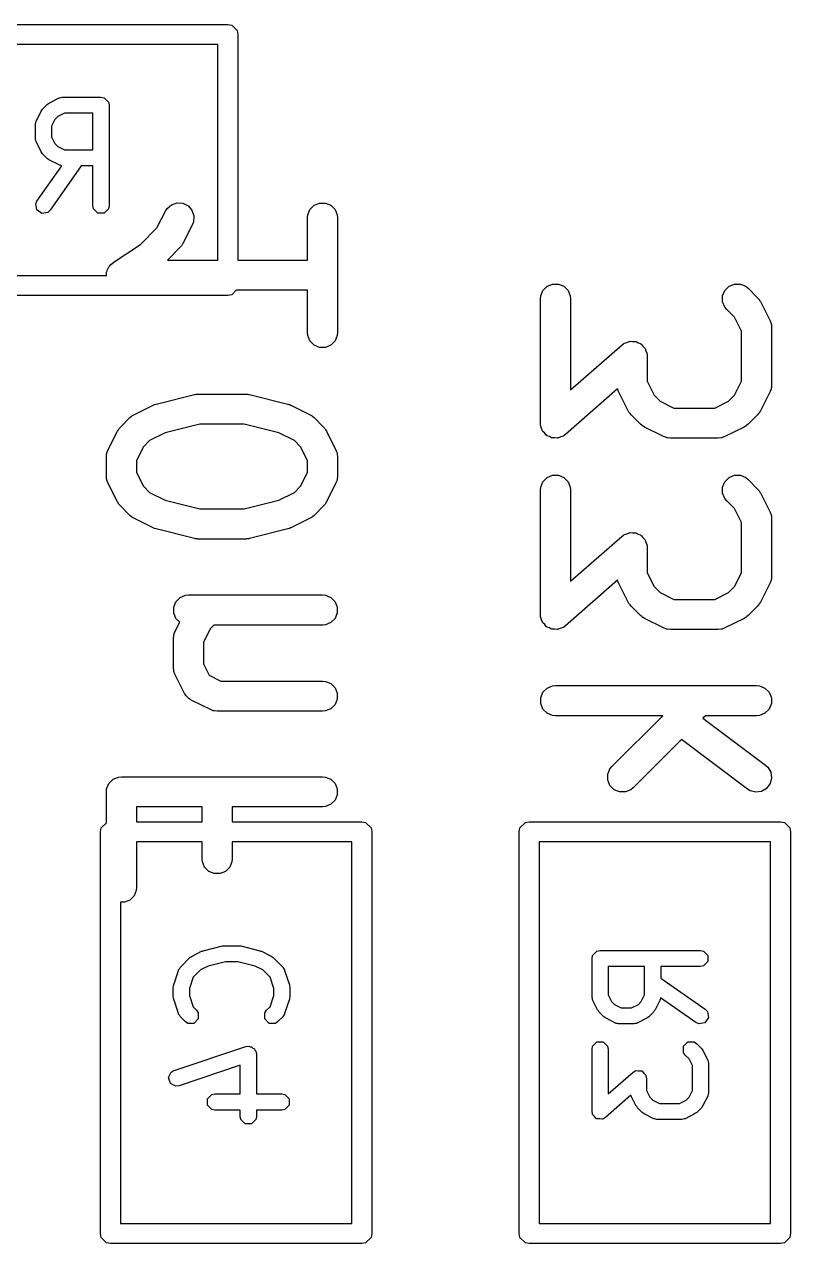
# Model space of a CAD drawing. Header units: inches. Extents: x -1.72 to 1.71, y -2.13 to 2.13.
# Drawn here: x -1.0201 to -0.8701, y 1.5634 to 1.8023 of the extents above; entities that cross this region are included whole.
import ezdxf

# ---------------------------------------------------------------- set-up
doc = ezdxf.new("R2010")
doc.units = ezdxf.units.IN
doc.header["$MEASUREMENT"] = 0
doc.layers.add('BLACK', color=250, linetype='CONTINUOUS')

msp = doc.modelspace()

# ---------------------------------------------------------------- linework, layer by layer
at = {"layer": 'BLACK', "linetype": 'CONTINUOUS'}
for p, q in [((-1.05902, 1.80228), (-0.98028, 1.80228)), ((-0.98028, 1.80228), (-0.97952, 1.80213)), ((-0.97952, 1.80213), (-0.97846, 1.80107)), ((-0.97846, 1.80107), (-0.97831, 1.80031)), ((-0.97831, 1.80031), (-0.97831, 1.75609)), ((-0.98224, 1.79835), (-1.05705, 1.79835)), ((-0.98224, 1.75609), (-0.98224, 1.79835)), ((-1.01519, 1.78692), (-1.01332, 1.78786)), ((-1.01332, 1.78786), (-1.01324, 1.78788)), ((-1.01324, 1.78788), (-1.01322, 1.78791)), ((-1.01322, 1.78791), (-1.01297, 1.78795)), ((-1.01297, 1.78795), (-1.01273, 1.78802)), ((-1.01273, 1.78802), (-1.01269, 1.78801)), ((-1.01269, 1.78801), (-1.01262, 1.78803)), ((-1.01262, 1.78803), (-1.00512, 1.78803)), ((-1.00512, 1.78803), (-1.00451, 1.78791)), ((-1.00451, 1.78791), (-1.00366, 1.78705)), ((-1.01777, 1.78341), (-1.01684, 1.78528)), ((-1.01684, 1.78528), (-1.01668, 1.78548)), ((-1.01668, 1.78548), (-1.01654, 1.78569)), ((-1.01654, 1.78569), (-1.0156, 1.78663)), ((-1.0156, 1.78663), (-1.01539, 1.78677)), ((-1.01539, 1.78677), (-1.01519, 1.78692)), ((-1.01224, 1.78488), (-1.01356, 1.78422)), ((-1.00669, 1.78488), (-1.01224, 1.78488)), ((-1.00669, 1.77771), (-1.00669, 1.78488)), ((-1.00366, 1.78705), (-1.00354, 1.78645)), ((-1.00354, 1.78645), (-1.00354, 1.76677)), ((-1.01794, 1.78281), (-1.01787, 1.78306)), ((-1.01792, 1.78278), (-1.01794, 1.78281)), ((-1.01794, 1.7827), (-1.01792, 1.78278)), ((-1.01794, 1.77989), (-1.01794, 1.7827)), ((-1.01787, 1.78306), (-1.01782, 1.7833)), ((-1.01782, 1.7833), (-1.01779, 1.78333)), ((-1.01779, 1.78333), (-1.01777, 1.78341)), ((-1.01413, 1.78364), (-1.01479, 1.78233)), ((-1.01479, 1.78233), (-1.01479, 1.78026)), ((-1.01356, 1.78422), (-1.01413, 1.78364)), ((-1.01479, 1.78026), (-1.01413, 1.77895)), ((-1.01792, 1.77981), (-1.01794, 1.77989)), ((-1.01794, 1.77978), (-1.01792, 1.77981)), ((-1.01787, 1.77953), (-1.01794, 1.77978)), ((-1.01782, 1.77929), (-1.01787, 1.77953)), ((-1.01779, 1.77926), (-1.01782, 1.77929)), ((-1.01777, 1.77918), (-1.01779, 1.77926)), ((-1.01684, 1.77731), (-1.01777, 1.77918)), ((-1.01413, 1.77895), (-1.01356, 1.77837)), ((-1.01356, 1.77837), (-1.01224, 1.77771)), ((-1.01224, 1.77771), (-1.00669, 1.77771)), ((-1.01668, 1.77711), (-1.01684, 1.77731)), ((-1.01654, 1.7769), (-1.01668, 1.77711)), ((-1.0156, 1.77596), (-1.01654, 1.7769)), ((-1.01539, 1.77582), (-1.0156, 1.77596)), ((-1.01519, 1.77567), (-1.01539, 1.77582)), ((-1.01332, 1.77473), (-1.01519, 1.77567)), ((-1.01765, 1.76767), (-1.01281, 1.77459)), ((-1.00898, 1.77456), (-1.01507, 1.76586)), ((-1.01324, 1.77471), (-1.01332, 1.77473)), ((-1.01322, 1.77468), (-1.01324, 1.77471)), ((-1.01297, 1.77464), (-1.01322, 1.77468)), ((-1.01281, 1.77459), (-1.01297, 1.77464)), ((-1.00669, 1.77456), (-1.00898, 1.77456)), ((-1.00669, 1.76677), (-1.00669, 1.77456)), ((-1.0179, 1.76711), (-1.01765, 1.76767)), ((-1.01769, 1.76592), (-1.0179, 1.76711)), ((-1.01671, 1.76523), (-1.01769, 1.76592)), ((-1.01507, 1.76586), (-1.01552, 1.76544)), ((-1.00657, 1.76616), (-1.00669, 1.76677)), ((-1.00572, 1.76531), (-1.00657, 1.76616)), ((-1.00366, 1.76616), (-1.00451, 1.76531)), ((-1.00354, 1.76677), (-1.00366, 1.76616)), ((-0.99416, 1.76239), (-0.9925, 1.76571)), ((-0.9925, 1.76571), (-0.99219, 1.7662)), ((-0.99219, 1.7662), (-0.99132, 1.76695)), ((-0.99132, 1.76695), (-0.99023, 1.76732)), ((-0.99023, 1.76732), (-0.98908, 1.76724)), ((-0.98908, 1.76724), (-0.98805, 1.76672)), ((-0.98805, 1.76672), (-0.9873, 1.76585)), ((-0.9873, 1.76585), (-0.98693, 1.76476)), ((-0.96464, 1.76496), (-0.96419, 1.76603)), ((-0.96419, 1.76603), (-0.96338, 1.76684)), ((-0.96338, 1.76684), (-0.96232, 1.76728)), ((-0.96232, 1.76728), (-0.96116, 1.76728)), ((-0.96116, 1.76728), (-0.9601, 1.76684)), ((-0.9601, 1.76684), (-0.95928, 1.76603)), ((-0.95928, 1.76603), (-0.95884, 1.76496)), ((-1.01552, 1.76544), (-1.01671, 1.76523)), ((-1.00451, 1.76531), (-1.00572, 1.76531)), ((-0.98701, 1.76361), (-0.98722, 1.76307)), ((-0.98693, 1.76476), (-0.98701, 1.76361)), ((-0.96469, 1.76439), (-0.96464, 1.76496)), ((-0.96469, 1.75609), (-0.96469, 1.76439)), ((-0.95884, 1.76496), (-0.95879, 1.76439)), ((-0.95879, 1.76439), (-0.95879, 1.74189)), ((-0.99737, 1.75918), (-0.99416, 1.76239)), ((-0.98722, 1.76307), (-0.98909, 1.75932)), ((-1.00275, 1.7556), (-0.99737, 1.75918)), ((-0.98965, 1.75855), (-0.99211, 1.75609)), ((-0.98946, 1.75878), (-0.98965, 1.75855)), ((-0.9894, 1.75883), (-0.98946, 1.75878)), ((-0.98935, 1.75892), (-0.9894, 1.75883)), ((-0.98928, 1.759), (-0.98935, 1.75892)), ((-0.98925, 1.75907), (-0.98928, 1.759)), ((-0.98909, 1.75932), (-0.98925, 1.75907)), ((-0.99211, 1.75609), (-0.98224, 1.75609)), ((-0.97831, 1.75609), (-0.96469, 1.75609)), ((-1.00401, 1.75372), (-1.00389, 1.75399)), ((-1.00401, 1.75343), (-1.00401, 1.75372)), ((-1.00389, 1.75399), (-1.00384, 1.75427)), ((-1.00384, 1.75427), (-1.00368, 1.75451)), ((-1.00368, 1.75451), (-1.00356, 1.75478)), ((-1.00356, 1.75478), (-1.00336, 1.75499)), ((-1.00336, 1.75499), (-1.0032, 1.75523)), ((-1.0032, 1.75523), (-1.00275, 1.75559)), ((-1.00275, 1.75559), (-1.00275, 1.7556)), ((-1.00275, 1.75559), (-1.00275, 1.75559)), ((-1.00275, 1.75559), (-1.00275, 1.75559)), ((-1.05705, 1.75307), (-1.00405, 1.75307)), ((-1.00406, 1.75314), (-1.00401, 1.75343)), ((-1.00405, 1.75307), (-1.00406, 1.75314)), ((-0.91775, 1.75097), (-0.91669, 1.75141)), ((-0.91669, 1.75141), (-0.91553, 1.75141)), ((-0.91553, 1.75141), (-0.91447, 1.75097)), ((-0.88213, 1.75097), (-0.88107, 1.75141)), ((-0.88107, 1.75141), (-0.87991, 1.75141)), ((-0.87991, 1.75141), (-0.87885, 1.75097)), ((-0.98028, 1.74913), (-1.05902, 1.74913)), ((-0.97952, 1.74928), (-0.98028, 1.74913)), ((-0.97862, 1.75019), (-0.97952, 1.74928)), ((-0.96469, 1.75019), (-0.97862, 1.75019)), ((-0.96469, 1.74189), (-0.96469, 1.75019)), ((-0.91906, 1.74852), (-0.91901, 1.74909)), ((-0.91901, 1.74909), (-0.91856, 1.75016)), ((-0.91856, 1.75016), (-0.91775, 1.75097)), ((-0.91447, 1.75097), (-0.91365, 1.75016)), ((-0.91365, 1.75016), (-0.91321, 1.74909)), ((-0.91321, 1.74909), (-0.91316, 1.74852)), ((-0.88338, 1.74909), (-0.88294, 1.75016)), ((-0.88338, 1.74794), (-0.88338, 1.74909)), ((-0.88294, 1.75016), (-0.88213, 1.75097)), ((-0.87885, 1.75097), (-0.8784, 1.7506)), ((-0.8784, 1.7506), (-0.87653, 1.74873)), ((-0.91906, 1.72414), (-0.91906, 1.74852)), ((-0.91316, 1.74852), (-0.91316, 1.73065)), ((-0.88294, 1.74687), (-0.88338, 1.74794)), ((-0.88258, 1.74643), (-0.88294, 1.74687)), ((-0.87653, 1.74873), (-0.87634, 1.7485)), ((-0.87634, 1.7485), (-0.87628, 1.74845)), ((-0.87628, 1.74845), (-0.87623, 1.74836)), ((-0.87623, 1.74836), (-0.87616, 1.74828)), ((-0.87616, 1.74828), (-0.87613, 1.74821)), ((-0.87613, 1.74821), (-0.87597, 1.74796)), ((-0.87597, 1.74796), (-0.8741, 1.74421)), ((-0.88104, 1.74489), (-0.88258, 1.74643)), ((-0.87969, 1.74219), (-0.88104, 1.74489)), ((-0.8741, 1.74421), (-0.87389, 1.74367)), ((-0.96464, 1.74131), (-0.96469, 1.74189)), ((-0.95879, 1.74189), (-0.95884, 1.74131)), ((-0.87969, 1.73234), (-0.87969, 1.74219)), ((-0.87389, 1.74367), (-0.87388, 1.74356)), ((-0.87388, 1.74356), (-0.87384, 1.74347)), ((-0.87384, 1.74347), (-0.87379, 1.74289)), ((-0.87379, 1.74289), (-0.87379, 1.73164)), ((-0.96419, 1.74025), (-0.96464, 1.74131)), ((-0.96338, 1.73944), (-0.96419, 1.74025)), ((-0.96232, 1.73899), (-0.96338, 1.73944)), ((-0.9601, 1.73944), (-0.96116, 1.73899)), ((-0.95928, 1.74025), (-0.9601, 1.73944)), ((-0.95884, 1.74131), (-0.95928, 1.74025)), ((-0.91316, 1.73065), (-0.90306, 1.73949)), ((-0.90306, 1.73949), (-0.90281, 1.73967)), ((-0.90281, 1.73967), (-0.90275, 1.73972)), ((-0.90275, 1.73972), (-0.9027, 1.73974)), ((-0.9027, 1.73974), (-0.90258, 1.73983)), ((-0.90258, 1.73983), (-0.90213, 1.73998)), ((-0.90213, 1.73998), (-0.90169, 1.74016)), ((-0.90169, 1.74016), (-0.90159, 1.74016)), ((-0.90159, 1.74016), (-0.90149, 1.74019)), ((-0.90149, 1.74019), (-0.90102, 1.74016)), ((-0.90102, 1.74016), (-0.90054, 1.74016)), ((-0.90054, 1.74016), (-0.90044, 1.74012)), ((-0.90044, 1.74012), (-0.90034, 1.74012)), ((-0.90034, 1.74012), (-0.89991, 1.73991)), ((-0.89991, 1.73991), (-0.89947, 1.73972)), ((-0.89947, 1.73972), (-0.8994, 1.73965)), ((-0.8994, 1.73965), (-0.89931, 1.73961)), ((-0.89931, 1.73961), (-0.899, 1.73925)), ((-0.96116, 1.73899), (-0.96232, 1.73899)), ((-0.899, 1.73925), (-0.89866, 1.73891)), ((-0.89866, 1.73891), (-0.89862, 1.73882)), ((-0.89862, 1.73882), (-0.89855, 1.73874)), ((-0.89855, 1.73874), (-0.8984, 1.73829)), ((-0.8984, 1.73829), (-0.89822, 1.73784)), ((-0.89822, 1.73784), (-0.8982, 1.7377)), ((-0.8982, 1.7377), (-0.89818, 1.73765)), ((-0.89818, 1.73765), (-0.89819, 1.73757)), ((-0.89819, 1.73757), (-0.89816, 1.73727)), ((-0.89816, 1.73727), (-0.89816, 1.73234)), ((-0.89816, 1.73234), (-0.89681, 1.72964)), ((-0.88104, 1.72964), (-0.87969, 1.73234)), ((-0.99433, 1.72788), (-0.98683, 1.72976)), ((-0.98683, 1.72976), (-0.98673, 1.72977)), ((-0.98673, 1.72977), (-0.98669, 1.72979)), ((-0.98669, 1.72979), (-0.98647, 1.72981)), ((-0.98647, 1.72981), (-0.98625, 1.72984)), ((-0.98625, 1.72984), (-0.98621, 1.72984)), ((-0.98621, 1.72984), (-0.98611, 1.72985)), ((-0.98611, 1.72985), (-0.97674, 1.72985)), ((-0.97674, 1.72985), (-0.97664, 1.72984)), ((-0.97664, 1.72984), (-0.97659, 1.72984)), ((-0.97659, 1.72984), (-0.97638, 1.72981)), ((-0.97638, 1.72981), (-0.97616, 1.72979)), ((-0.97616, 1.72979), (-0.97612, 1.72977)), ((-0.97612, 1.72977), (-0.97602, 1.72976)), ((-0.97602, 1.72976), (-0.96852, 1.72788)), ((-0.90396, 1.73085), (-0.91417, 1.72192)), ((-0.90375, 1.73032), (-0.90396, 1.73085)), ((-0.90188, 1.72657), (-0.90375, 1.73032)), ((-0.8741, 1.73032), (-0.87597, 1.72657)), ((-0.87389, 1.73086), (-0.8741, 1.73032)), ((-0.87388, 1.73097), (-0.87389, 1.73086)), ((-0.87384, 1.73107), (-0.87388, 1.73097)), ((-0.87379, 1.73164), (-0.87384, 1.73107)), ((-0.99868, 1.72578), (-0.99493, 1.72766)), ((-0.99493, 1.72766), (-0.99489, 1.72768)), ((-0.99489, 1.72768), (-0.99487, 1.72769)), ((-0.99487, 1.72769), (-0.99463, 1.72777)), ((-0.99463, 1.72777), (-0.99439, 1.72787)), ((-0.99439, 1.72787), (-0.99437, 1.72787)), ((-0.99437, 1.72787), (-0.99433, 1.72788)), ((-0.96852, 1.72788), (-0.96848, 1.72787)), ((-0.96848, 1.72787), (-0.96846, 1.72787)), ((-0.96846, 1.72787), (-0.96822, 1.72777)), ((-0.96822, 1.72777), (-0.96798, 1.72769)), ((-0.96798, 1.72769), (-0.96796, 1.72768)), ((-0.96796, 1.72768), (-0.96792, 1.72766)), ((-0.96792, 1.72766), (-0.96417, 1.72578)), ((-0.89681, 1.72964), (-0.89561, 1.72844)), ((-0.89561, 1.72844), (-0.89292, 1.7271)), ((-0.88494, 1.7271), (-0.88224, 1.72844)), ((-0.88224, 1.72844), (-0.88104, 1.72964)), ((-1.00132, 1.72336), (-0.99945, 1.72523)), ((-0.99945, 1.72523), (-0.99922, 1.72542)), ((-0.99922, 1.72542), (-0.99917, 1.72548)), ((-0.99917, 1.72548), (-0.99908, 1.72553)), ((-0.99908, 1.72553), (-0.999, 1.7256)), ((-0.999, 1.7256), (-0.99893, 1.72563)), ((-0.99893, 1.72563), (-0.99868, 1.72578)), ((-0.96417, 1.72578), (-0.96392, 1.72563)), ((-0.96392, 1.72563), (-0.96385, 1.7256)), ((-0.96385, 1.7256), (-0.96377, 1.72553)), ((-0.96377, 1.72553), (-0.96368, 1.72548)), ((-0.96368, 1.72548), (-0.96363, 1.72542)), ((-0.96363, 1.72542), (-0.9634, 1.72523)), ((-0.9634, 1.72523), (-0.96153, 1.72336)), ((-0.90172, 1.72632), (-0.90188, 1.72657)), ((-0.90169, 1.72625), (-0.90172, 1.72632)), ((-0.90163, 1.72617), (-0.90169, 1.72625)), ((-0.90157, 1.72608), (-0.90163, 1.72617)), ((-0.90151, 1.72603), (-0.90157, 1.72608)), ((-0.90132, 1.7258), (-0.90151, 1.72603)), ((-0.89945, 1.72393), (-0.90132, 1.7258)), ((-0.89292, 1.7271), (-0.88494, 1.7271)), ((-0.87653, 1.7258), (-0.8784, 1.72393)), ((-0.87634, 1.72603), (-0.87653, 1.7258)), ((-0.87628, 1.72608), (-0.87634, 1.72603)), ((-0.87623, 1.72617), (-0.87628, 1.72608)), ((-0.87616, 1.72625), (-0.87623, 1.72617)), ((-0.87613, 1.72632), (-0.87616, 1.72625)), ((-0.87597, 1.72657), (-0.87613, 1.72632)), ((-1.00375, 1.71884), (-1.00188, 1.72259)), ((-1.00188, 1.72259), (-1.00172, 1.72284)), ((-1.00172, 1.72284), (-1.00169, 1.72291)), ((-1.00169, 1.72291), (-1.00162, 1.72299)), ((-1.00162, 1.72299), (-1.00157, 1.72308)), ((-1.00157, 1.72308), (-1.00151, 1.72313)), ((-1.00151, 1.72313), (-1.00132, 1.72336)), ((-0.98575, 1.72394), (-0.99258, 1.72223)), ((-0.9771, 1.72394), (-0.98575, 1.72394)), ((-0.97027, 1.72223), (-0.9771, 1.72394)), ((-0.96153, 1.72336), (-0.96134, 1.72313)), ((-0.96134, 1.72313), (-0.96128, 1.72308)), ((-0.96128, 1.72308), (-0.96123, 1.72299)), ((-0.96123, 1.72299), (-0.96116, 1.72291)), ((-0.96116, 1.72291), (-0.96113, 1.72284)), ((-0.96113, 1.72284), (-0.96097, 1.72259)), ((-0.96097, 1.72259), (-0.9591, 1.71884)), ((-0.91903, 1.72384), (-0.91906, 1.72414)), ((-0.91904, 1.72376), (-0.91903, 1.72384)), ((-0.91902, 1.72371), (-0.91904, 1.72376)), ((-0.91901, 1.72357), (-0.91902, 1.72371)), ((-0.91882, 1.72312), (-0.91901, 1.72357)), ((-0.91867, 1.72267), (-0.91882, 1.72312)), ((-0.9186, 1.72259), (-0.91867, 1.72267)), ((-0.91856, 1.7225), (-0.9186, 1.72259)), ((-0.89922, 1.72374), (-0.89945, 1.72393)), ((-0.89917, 1.72369), (-0.89922, 1.72374)), ((-0.89908, 1.72363), (-0.89917, 1.72369)), ((-0.899, 1.72356), (-0.89908, 1.72363)), ((-0.89893, 1.72353), (-0.899, 1.72356)), ((-0.89868, 1.72338), (-0.89893, 1.72353)), ((-0.89493, 1.7215), (-0.89868, 1.72338)), ((-0.87917, 1.72338), (-0.88292, 1.7215)), ((-0.87892, 1.72353), (-0.87917, 1.72338)), ((-0.87885, 1.72356), (-0.87892, 1.72353)), ((-0.87877, 1.72363), (-0.87885, 1.72356)), ((-0.87868, 1.72369), (-0.87877, 1.72363)), ((-0.87863, 1.72374), (-0.87868, 1.72369)), ((-0.8784, 1.72393), (-0.87863, 1.72374)), ((-0.99561, 1.72072), (-0.99681, 1.71952)), ((-0.99258, 1.72223), (-0.99561, 1.72072)), ((-0.96724, 1.72072), (-0.97027, 1.72223)), ((-0.96604, 1.71952), (-0.96724, 1.72072)), ((-0.91823, 1.72216), (-0.91856, 1.7225)), ((-0.91791, 1.7218), (-0.91823, 1.72216)), ((-0.91782, 1.72176), (-0.91791, 1.7218)), ((-0.91775, 1.72169), (-0.91782, 1.72176)), ((-0.91731, 1.7215), (-0.91775, 1.72169)), ((-0.91688, 1.72129), (-0.91731, 1.7215)), ((-0.91678, 1.72129), (-0.91688, 1.72129)), ((-0.91669, 1.72125), (-0.91678, 1.72129)), ((-0.91621, 1.72125), (-0.91669, 1.72125)), ((-0.91573, 1.72122), (-0.91621, 1.72125)), ((-0.91563, 1.72125), (-0.91573, 1.72122)), ((-0.91553, 1.72125), (-0.91563, 1.72125)), ((-0.91509, 1.72143), (-0.91553, 1.72125)), ((-0.91464, 1.72158), (-0.91509, 1.72143)), ((-0.91452, 1.72167), (-0.91464, 1.72158)), ((-0.91447, 1.72169), (-0.91452, 1.72167)), ((-0.91441, 1.72174), (-0.91447, 1.72169)), ((-0.91417, 1.72192), (-0.91441, 1.72174)), ((-0.89439, 1.7213), (-0.89493, 1.7215)), ((-0.89429, 1.72129), (-0.89439, 1.7213)), ((-0.89419, 1.72125), (-0.89429, 1.72129)), ((-0.89361, 1.72119), (-0.89419, 1.72125)), ((-0.88424, 1.72119), (-0.89361, 1.72119)), ((-0.88366, 1.72125), (-0.88424, 1.72119)), ((-0.88356, 1.72129), (-0.88366, 1.72125)), ((-0.88346, 1.7213), (-0.88356, 1.72129)), ((-0.88292, 1.7215), (-0.88346, 1.7213)), ((-1.00406, 1.71752), (-1.00401, 1.71809)), ((-1.00401, 1.71809), (-1.00396, 1.71819)), ((-1.00396, 1.7183), (-1.00375, 1.71884)), ((-1.00396, 1.71819), (-1.00396, 1.7183)), ((-0.99681, 1.71952), (-0.99816, 1.71682)), ((-0.96469, 1.71682), (-0.96604, 1.71952)), ((-0.9591, 1.71884), (-0.95889, 1.7183)), ((-0.95889, 1.7183), (-0.95888, 1.71819)), ((-0.95888, 1.71819), (-0.95884, 1.71809)), ((-0.95884, 1.71809), (-0.95879, 1.71752)), ((-1.00406, 1.71377), (-1.00406, 1.71752)), ((-0.99816, 1.71682), (-0.99816, 1.71447)), ((-0.96469, 1.71447), (-0.96469, 1.71682)), ((-0.95879, 1.71752), (-0.95879, 1.71377)), ((-1.00401, 1.71319), (-1.00406, 1.71377)), ((-1.00396, 1.7131), (-1.00401, 1.71319)), ((-1.00396, 1.71299), (-1.00396, 1.7131)), ((-0.99816, 1.71447), (-0.99681, 1.71177)), ((-0.96604, 1.71177), (-0.96469, 1.71447)), ((-0.95888, 1.7131), (-0.95889, 1.71299)), ((-0.95884, 1.71319), (-0.95888, 1.7131)), ((-0.95879, 1.71377), (-0.95884, 1.71319)), ((-0.91856, 1.71266), (-0.91775, 1.71347)), ((-0.91775, 1.71347), (-0.91669, 1.71392)), ((-0.91669, 1.71392), (-0.91553, 1.71392)), ((-0.91553, 1.71392), (-0.91447, 1.71347)), ((-0.91447, 1.71347), (-0.91365, 1.71266)), ((-0.88294, 1.71266), (-0.88213, 1.71347)), ((-0.88213, 1.71347), (-0.88107, 1.71392)), ((-0.88107, 1.71392), (-0.87991, 1.71392)), ((-0.87991, 1.71392), (-0.87885, 1.71347)), ((-0.87885, 1.71347), (-0.8784, 1.71311)), ((-0.8784, 1.71311), (-0.87653, 1.71123)), ((-1.00375, 1.71245), (-1.00396, 1.71299)), ((-1.00188, 1.7087), (-1.00375, 1.71245)), ((-0.99681, 1.71177), (-0.99561, 1.71057)), ((-0.96724, 1.71057), (-0.96604, 1.71177)), ((-0.9591, 1.71245), (-0.96097, 1.7087)), ((-0.95889, 1.71299), (-0.9591, 1.71245)), ((-0.91906, 1.71102), (-0.91901, 1.7116)), ((-0.91906, 1.68665), (-0.91906, 1.71102)), ((-0.91901, 1.7116), (-0.91856, 1.71266)), ((-0.91365, 1.71266), (-0.91321, 1.7116)), ((-0.91321, 1.7116), (-0.91316, 1.71102)), ((-0.91316, 1.71102), (-0.91316, 1.69316)), ((-0.88338, 1.7116), (-0.88294, 1.71266)), ((-0.88338, 1.71044), (-0.88338, 1.7116)), ((-0.87653, 1.71123), (-0.87634, 1.71101)), ((-0.87634, 1.71101), (-0.87628, 1.71096)), ((-0.87628, 1.71096), (-0.87623, 1.71087)), ((-0.87623, 1.71087), (-0.87616, 1.71079)), ((-0.87616, 1.71079), (-0.87613, 1.71071)), ((-0.87613, 1.71071), (-0.87597, 1.71047)), ((-1.00172, 1.70845), (-1.00188, 1.7087)), ((-1.00169, 1.70838), (-1.00172, 1.70845)), ((-1.00162, 1.7083), (-1.00169, 1.70838)), ((-1.00157, 1.70821), (-1.00162, 1.7083)), ((-0.99561, 1.71057), (-0.99258, 1.70906)), ((-0.99258, 1.70906), (-0.98575, 1.70735)), ((-0.9771, 1.70735), (-0.97027, 1.70906)), ((-0.97027, 1.70906), (-0.96724, 1.71057)), ((-0.96123, 1.7083), (-0.96128, 1.70821)), ((-0.96116, 1.70838), (-0.96123, 1.7083)), ((-0.96113, 1.70845), (-0.96116, 1.70838)), ((-0.96097, 1.7087), (-0.96113, 1.70845)), ((-0.88294, 1.70938), (-0.88338, 1.71044)), ((-0.88258, 1.70893), (-0.88294, 1.70938)), ((-0.88104, 1.7074), (-0.88258, 1.70893)), ((-0.87597, 1.71047), (-0.8741, 1.70672)), ((-1.00151, 1.70816), (-1.00157, 1.70821)), ((-1.00132, 1.70793), (-1.00151, 1.70816)), ((-0.99945, 1.70606), (-1.00132, 1.70793)), ((-0.99922, 1.70587), (-0.99945, 1.70606)), ((-0.99917, 1.70581), (-0.99922, 1.70587)), ((-0.98575, 1.70735), (-0.9771, 1.70735)), ((-0.96363, 1.70587), (-0.96368, 1.70581)), ((-0.9634, 1.70606), (-0.96363, 1.70587)), ((-0.96153, 1.70793), (-0.9634, 1.70606)), ((-0.96134, 1.70816), (-0.96153, 1.70793)), ((-0.96128, 1.70821), (-0.96134, 1.70816)), ((-0.87969, 1.7047), (-0.88104, 1.7074)), ((-0.8741, 1.70672), (-0.87389, 1.70618)), ((-0.87389, 1.70618), (-0.87388, 1.70607)), ((-0.87388, 1.70607), (-0.87384, 1.70597)), ((-0.87384, 1.70597), (-0.87379, 1.7054)), ((-0.99908, 1.70576), (-0.99917, 1.70581)), ((-0.999, 1.70569), (-0.99908, 1.70576)), ((-0.99893, 1.70566), (-0.999, 1.70569)), ((-0.99868, 1.7055), (-0.99893, 1.70566)), ((-0.99493, 1.70363), (-0.99868, 1.7055)), ((-0.99489, 1.70361), (-0.99493, 1.70363)), ((-0.99487, 1.7036), (-0.99489, 1.70361)), ((-0.99463, 1.70351), (-0.99487, 1.7036)), ((-0.99439, 1.70342), (-0.99463, 1.70351)), ((-0.96822, 1.70351), (-0.96846, 1.70342)), ((-0.96798, 1.7036), (-0.96822, 1.70351)), ((-0.96796, 1.70361), (-0.96798, 1.7036)), ((-0.96792, 1.70363), (-0.96796, 1.70361)), ((-0.96417, 1.7055), (-0.96792, 1.70363)), ((-0.96392, 1.70566), (-0.96417, 1.7055)), ((-0.96385, 1.70569), (-0.96392, 1.70566)), ((-0.96377, 1.70576), (-0.96385, 1.70569)), ((-0.96368, 1.70581), (-0.96377, 1.70576)), ((-0.87969, 1.69484), (-0.87969, 1.7047)), ((-0.87379, 1.7054), (-0.87379, 1.69415)), ((-0.99437, 1.70342), (-0.99439, 1.70342)), ((-0.99433, 1.70341), (-0.99437, 1.70342)), ((-0.98683, 1.70153), (-0.99433, 1.70341)), ((-0.98673, 1.70152), (-0.98683, 1.70153)), ((-0.98669, 1.7015), (-0.98673, 1.70152)), ((-0.98647, 1.70148), (-0.98669, 1.7015)), ((-0.98625, 1.70145), (-0.98647, 1.70148)), ((-0.98621, 1.70145), (-0.98625, 1.70145)), ((-0.98611, 1.70144), (-0.98621, 1.70145)), ((-0.97674, 1.70144), (-0.98611, 1.70144)), ((-0.97664, 1.70145), (-0.97674, 1.70144)), ((-0.97659, 1.70145), (-0.97664, 1.70145)), ((-0.97638, 1.70148), (-0.97659, 1.70145)), ((-0.97616, 1.7015), (-0.97638, 1.70148)), ((-0.97612, 1.70152), (-0.97616, 1.7015)), ((-0.97602, 1.70153), (-0.97612, 1.70152)), ((-0.96852, 1.70341), (-0.97602, 1.70153)), ((-0.96848, 1.70342), (-0.96852, 1.70341)), ((-0.96846, 1.70342), (-0.96848, 1.70342)), ((-0.91316, 1.69316), (-0.90306, 1.70199)), ((-0.90306, 1.70199), (-0.90281, 1.70217)), ((-0.90281, 1.70217), (-0.90275, 1.70223)), ((-0.90275, 1.70223), (-0.9027, 1.70225)), ((-0.9027, 1.70225), (-0.90258, 1.70233)), ((-0.90258, 1.70233), (-0.90213, 1.70248)), ((-0.90213, 1.70248), (-0.90169, 1.70267)), ((-0.90169, 1.70267), (-0.90159, 1.70267)), ((-0.90159, 1.70267), (-0.90149, 1.7027)), ((-0.90149, 1.7027), (-0.90102, 1.70267)), ((-0.90102, 1.70267), (-0.90054, 1.70267)), ((-0.90054, 1.70267), (-0.90044, 1.70263)), ((-0.90044, 1.70263), (-0.90034, 1.70262)), ((-0.90034, 1.70262), (-0.89991, 1.70241)), ((-0.89991, 1.70241), (-0.89947, 1.70223)), ((-0.89947, 1.70223), (-0.8994, 1.70216)), ((-0.8994, 1.70216), (-0.89931, 1.70211)), ((-0.89931, 1.70211), (-0.899, 1.70175)), ((-0.899, 1.70175), (-0.89866, 1.70141)), ((-0.89866, 1.70141), (-0.89862, 1.70132)), ((-0.89862, 1.70132), (-0.89855, 1.70124)), ((-0.89855, 1.70124), (-0.8984, 1.70079)), ((-0.8984, 1.70079), (-0.89822, 1.70035)), ((-0.89822, 1.70035), (-0.8982, 1.70021)), ((-0.8982, 1.70021), (-0.89818, 1.70015)), ((-0.89818, 1.70015), (-0.89819, 1.70008)), ((-0.89819, 1.70008), (-0.89816, 1.69977)), ((-0.89816, 1.69977), (-0.89816, 1.69484)), ((-0.89816, 1.69484), (-0.89681, 1.69215)), ((-0.88104, 1.69215), (-0.87969, 1.69484)), ((-0.87379, 1.69415), (-0.87384, 1.69357)), ((-0.90396, 1.69336), (-0.91417, 1.68443)), ((-0.90375, 1.69283), (-0.90396, 1.69336)), ((-0.90188, 1.68908), (-0.90375, 1.69283)), ((-0.89681, 1.69215), (-0.89561, 1.69095)), ((-0.88224, 1.69095), (-0.88104, 1.69215)), ((-0.8741, 1.69283), (-0.87597, 1.68908)), ((-0.87389, 1.69337), (-0.8741, 1.69283)), ((-0.87388, 1.69347), (-0.87389, 1.69337)), ((-0.87384, 1.69357), (-0.87388, 1.69347)), ((-0.99088, 1.6881), (-0.99044, 1.68916)), ((-0.99044, 1.68916), (-0.98963, 1.68998)), ((-0.98963, 1.68998), (-0.98856, 1.69042)), ((-0.98856, 1.69042), (-0.98799, 1.69048)), ((-0.98799, 1.69048), (-0.96174, 1.69048)), ((-0.96174, 1.69048), (-0.96116, 1.69042)), ((-0.96116, 1.69042), (-0.9601, 1.68998)), ((-0.9601, 1.68998), (-0.95928, 1.68916)), ((-0.95928, 1.68916), (-0.95884, 1.6881)), ((-0.89561, 1.69095), (-0.89292, 1.6896)), ((-0.89292, 1.6896), (-0.88494, 1.6896)), ((-0.88494, 1.6896), (-0.88224, 1.69095)), ((-0.99088, 1.68695), (-0.99088, 1.6881)), ((-0.99044, 1.68588), (-0.99088, 1.68695)), ((-0.95884, 1.68695), (-0.95928, 1.68588)), ((-0.95884, 1.6881), (-0.95884, 1.68695)), ((-0.90172, 1.68883), (-0.90188, 1.68908)), ((-0.90169, 1.68876), (-0.90172, 1.68883)), ((-0.90163, 1.68868), (-0.90169, 1.68876)), ((-0.90157, 1.68859), (-0.90163, 1.68868)), ((-0.90151, 1.68854), (-0.90157, 1.68859)), ((-0.90132, 1.68831), (-0.90151, 1.68854)), ((-0.89945, 1.68643), (-0.90132, 1.68831)), ((-0.87653, 1.68831), (-0.8784, 1.68643)), ((-0.87634, 1.68854), (-0.87653, 1.68831)), ((-0.87628, 1.68859), (-0.87634, 1.68854)), ((-0.87623, 1.68868), (-0.87628, 1.68859)), ((-0.87616, 1.68876), (-0.87623, 1.68868)), ((-0.87613, 1.68883), (-0.87616, 1.68876)), ((-0.87597, 1.68908), (-0.87613, 1.68883)), ((-0.99063, 1.68322), (-0.98968, 1.68512)), ((-0.98968, 1.68512), (-0.99044, 1.68588)), ((-0.98301, 1.68457), (-0.98368, 1.6839)), ((-0.96174, 1.68457), (-0.98301, 1.68457)), ((-0.96116, 1.68463), (-0.96174, 1.68457)), ((-0.9601, 1.68507), (-0.96116, 1.68463)), ((-0.95928, 1.68588), (-0.9601, 1.68507)), ((-0.91903, 1.68634), (-0.91906, 1.68665)), ((-0.91904, 1.68627), (-0.91903, 1.68634)), ((-0.91902, 1.68621), (-0.91904, 1.68627)), ((-0.91901, 1.68607), (-0.91902, 1.68621)), ((-0.91882, 1.68563), (-0.91901, 1.68607)), ((-0.91867, 1.68517), (-0.91882, 1.68563)), ((-0.9186, 1.6851), (-0.91867, 1.68517)), ((-0.91856, 1.68501), (-0.9186, 1.6851)), ((-0.91823, 1.68467), (-0.91856, 1.68501)), ((-0.91791, 1.68431), (-0.91823, 1.68467)), ((-0.91417, 1.68443), (-0.91441, 1.68425)), ((-0.89922, 1.68625), (-0.89945, 1.68643)), ((-0.89917, 1.68619), (-0.89922, 1.68625)), ((-0.89908, 1.68613), (-0.89917, 1.68619)), ((-0.899, 1.68607), (-0.89908, 1.68613)), ((-0.89893, 1.68604), (-0.899, 1.68607)), ((-0.89868, 1.68588), (-0.89893, 1.68604)), ((-0.89493, 1.68401), (-0.89868, 1.68588)), ((-0.87917, 1.68588), (-0.88292, 1.68401)), ((-0.87892, 1.68604), (-0.87917, 1.68588)), ((-0.87885, 1.68607), (-0.87892, 1.68604)), ((-0.87877, 1.68613), (-0.87885, 1.68607)), ((-0.87868, 1.68619), (-0.87877, 1.68613)), ((-0.87863, 1.68625), (-0.87868, 1.68619)), ((-0.8784, 1.68643), (-0.87863, 1.68625)), ((-0.99094, 1.6819), (-0.99088, 1.68247)), ((-0.99088, 1.68247), (-0.99084, 1.68257)), ((-0.99084, 1.68257), (-0.99083, 1.68268)), ((-0.99083, 1.68268), (-0.99063, 1.68322)), ((-0.98368, 1.6839), (-0.98503, 1.6812)), ((-0.91782, 1.68426), (-0.91791, 1.68431)), ((-0.91775, 1.68419), (-0.91782, 1.68426)), ((-0.91731, 1.68401), (-0.91775, 1.68419)), ((-0.91688, 1.6838), (-0.91731, 1.68401)), ((-0.91678, 1.68379), (-0.91688, 1.6838)), ((-0.91669, 1.68375), (-0.91678, 1.68379)), ((-0.91621, 1.68375), (-0.91669, 1.68375)), ((-0.91573, 1.68372), (-0.91621, 1.68375)), ((-0.91563, 1.68375), (-0.91573, 1.68372)), ((-0.91553, 1.68375), (-0.91563, 1.68375)), ((-0.91509, 1.68394), (-0.91553, 1.68375)), ((-0.91464, 1.68409), (-0.91509, 1.68394)), ((-0.91452, 1.68417), (-0.91464, 1.68409)), ((-0.91447, 1.68419), (-0.91452, 1.68417)), ((-0.91441, 1.68425), (-0.91447, 1.68419)), ((-0.89439, 1.6838), (-0.89493, 1.68401)), ((-0.89429, 1.68379), (-0.89439, 1.6838)), ((-0.89419, 1.68375), (-0.89429, 1.68379)), ((-0.89361, 1.6837), (-0.89419, 1.68375)), ((-0.88424, 1.6837), (-0.89361, 1.6837)), ((-0.88366, 1.68375), (-0.88424, 1.6837)), ((-0.88356, 1.68379), (-0.88366, 1.68375)), ((-0.88346, 1.6838), (-0.88356, 1.68379)), ((-0.88292, 1.68401), (-0.88346, 1.6838)), ((-0.99094, 1.67627), (-0.99094, 1.6819)), ((-0.98503, 1.6812), (-0.98503, 1.67697)), ((-0.99088, 1.6757), (-0.99094, 1.67627)), ((-0.99084, 1.6756), (-0.99088, 1.6757)), ((-0.99083, 1.67549), (-0.99084, 1.6756)), ((-0.99063, 1.67495), (-0.99083, 1.67549)), ((-0.98875, 1.6712), (-0.99063, 1.67495)), ((-0.98503, 1.67697), (-0.98391, 1.67473)), ((-0.98391, 1.67473), (-0.98166, 1.6736)), ((-0.98166, 1.6736), (-0.96174, 1.6736)), ((-0.96174, 1.6736), (-0.96116, 1.67355)), ((-0.96116, 1.67355), (-0.9601, 1.6731)), ((-0.9601, 1.6731), (-0.95928, 1.67229)), ((-0.91775, 1.67223), (-0.91669, 1.67267)), ((-0.91669, 1.67267), (-0.91611, 1.67273)), ((-0.91611, 1.67273), (-0.87674, 1.67273)), ((-0.87674, 1.67273), (-0.87616, 1.67267)), ((-0.87616, 1.67267), (-0.8751, 1.67223)), ((-0.98869, 1.67111), (-0.98875, 1.6712)), ((-0.98868, 1.67106), (-0.98869, 1.67111)), ((-0.98863, 1.67101), (-0.98868, 1.67106)), ((-0.98844, 1.67071), (-0.98863, 1.67101)), ((-0.98816, 1.67047), (-0.98844, 1.67071)), ((-0.98792, 1.67019), (-0.98816, 1.67047)), ((-0.98763, 1.67001), (-0.98792, 1.67019)), ((-0.98757, 1.66996), (-0.98763, 1.67001)), ((-0.95928, 1.67229), (-0.95884, 1.67123)), ((-0.95884, 1.67007), (-0.95928, 1.66901)), ((-0.95884, 1.67123), (-0.95884, 1.67007)), ((-0.91901, 1.67035), (-0.91856, 1.67142)), ((-0.91901, 1.6692), (-0.91901, 1.67035)), ((-0.91856, 1.67142), (-0.91775, 1.67223)), ((-0.8751, 1.67223), (-0.87428, 1.67142)), ((-0.87428, 1.67142), (-0.87384, 1.67035)), ((-0.87384, 1.67035), (-0.87384, 1.6692)), ((-0.98753, 1.66994), (-0.98757, 1.66996)), ((-0.98743, 1.66988), (-0.98753, 1.66994)), ((-0.98368, 1.66801), (-0.98743, 1.66988)), ((-0.98314, 1.6678), (-0.98368, 1.66801)), ((-0.98304, 1.66779), (-0.98314, 1.6678)), ((-0.98294, 1.66775), (-0.98304, 1.66779)), ((-0.98236, 1.6677), (-0.98294, 1.66775)), ((-0.96174, 1.6677), (-0.98236, 1.6677)), ((-0.96116, 1.66775), (-0.96174, 1.6677)), ((-0.9601, 1.66819), (-0.96116, 1.66775)), ((-0.95928, 1.66901), (-0.9601, 1.66819)), ((-0.91856, 1.66813), (-0.91901, 1.6692)), ((-0.91775, 1.66732), (-0.91856, 1.66813)), ((-0.87428, 1.66813), (-0.8751, 1.66732)), ((-0.87384, 1.6692), (-0.87428, 1.66813)), ((-0.91669, 1.66688), (-0.91775, 1.66732)), ((-0.91611, 1.66682), (-0.91669, 1.66688)), ((-0.89512, 1.66682), (-0.91611, 1.66682)), ((-0.90507, 1.65686), (-0.89512, 1.66682)), ((-0.88676, 1.66682), (-0.88724, 1.66634)), ((-0.88724, 1.66634), (-0.87497, 1.65714)), ((-0.87674, 1.66682), (-0.88676, 1.66682)), ((-0.87616, 1.66688), (-0.87674, 1.66682)), ((-0.8751, 1.66732), (-0.87616, 1.66688)), ((-0.89146, 1.66213), (-0.9009, 1.65269)), ((-0.87851, 1.65241), (-0.89146, 1.66213)), ((-0.90588, 1.65535), (-0.90544, 1.65642)), ((-0.90544, 1.65642), (-0.90507, 1.65686)), ((-0.87497, 1.65714), (-0.87454, 1.65675)), ((-0.87454, 1.65675), (-0.87395, 1.65576)), ((-0.87395, 1.65576), (-0.87379, 1.65462)), ((-1.00401, 1.65248), (-1.00356, 1.65354)), ((-1.00356, 1.65354), (-1.00275, 1.65436)), ((-1.00275, 1.65436), (-1.00169, 1.6548)), ((-1.00169, 1.6548), (-1.00111, 1.65485)), ((-1.00111, 1.65485), (-0.96174, 1.65485)), ((-0.96174, 1.65485), (-0.96116, 1.6548)), ((-0.96116, 1.6548), (-0.9601, 1.65436)), ((-0.9601, 1.65436), (-0.95928, 1.65354)), ((-0.95928, 1.65354), (-0.95884, 1.65248)), ((-0.90588, 1.6542), (-0.90588, 1.65535)), ((-0.90544, 1.65314), (-0.90588, 1.6542)), ((-0.87408, 1.6535), (-0.87477, 1.65258)), ((-0.87379, 1.65462), (-0.87408, 1.6535)), ((-1.00406, 1.6519), (-1.00401, 1.65248)), ((-1.00406, 1.64584), (-1.00406, 1.6519)), ((-0.95884, 1.65133), (-0.95928, 1.65026)), ((-0.95884, 1.65248), (-0.95884, 1.65133)), ((-0.90463, 1.65232), (-0.90544, 1.65314)), ((-0.90356, 1.65188), (-0.90463, 1.65232)), ((-0.90241, 1.65188), (-0.90356, 1.65188)), ((-0.90135, 1.65232), (-0.90241, 1.65188)), ((-0.9009, 1.65269), (-0.90135, 1.65232)), ((-0.87802, 1.65211), (-0.87851, 1.65241)), ((-0.8769, 1.65183), (-0.87802, 1.65211)), ((-0.87576, 1.65199), (-0.8769, 1.65183)), ((-0.87477, 1.65258), (-0.87576, 1.65199)), ((-0.98531, 1.64895), (-0.99816, 1.64895)), ((-0.99816, 1.64895), (-0.99816, 1.64605)), ((-0.98531, 1.64605), (-0.98531, 1.64895)), ((-0.96174, 1.64895), (-0.97941, 1.64895)), ((-0.97941, 1.64895), (-0.97941, 1.64605)), ((-0.96116, 1.64901), (-0.96174, 1.64895)), ((-0.9601, 1.64945), (-0.96116, 1.64901)), ((-0.95928, 1.65026), (-0.9601, 1.64945)), ((-1.00522, 1.64408), (-1.00507, 1.64483)), ((-1.00522, 1.56534), (-1.00522, 1.64408)), ((-1.00507, 1.64483), (-1.00406, 1.64584)), ((-0.99816, 1.64605), (-0.98531, 1.64605)), ((-0.97941, 1.64605), (-0.95404, 1.64605)), ((-0.95404, 1.64605), (-0.95329, 1.6459)), ((-0.95329, 1.6459), (-0.95222, 1.64483)), ((-0.95222, 1.64483), (-0.95207, 1.64408)), ((-0.95207, 1.64408), (-0.95207, 1.56534)), ((-0.92322, 1.64408), (-0.92307, 1.64483)), ((-0.92322, 1.56534), (-0.92322, 1.64408)), ((-0.92307, 1.64483), (-0.92201, 1.6459)), ((-0.92201, 1.6459), (-0.92125, 1.64605)), ((-0.92125, 1.64605), (-0.87204, 1.64605)), ((-0.87204, 1.64605), (-0.87129, 1.6459)), ((-0.87129, 1.6459), (-0.87022, 1.64483)), ((-0.87022, 1.64483), (-0.87007, 1.64408)), ((-0.87007, 1.64408), (-0.87007, 1.56534)), ((-0.98531, 1.64211), (-0.99816, 1.64211)), ((-0.99816, 1.64211), (-0.99816, 1.63315)), ((-0.98531, 1.63878), (-0.98531, 1.64211)), ((-0.97941, 1.64211), (-0.97941, 1.63878)), ((-0.95601, 1.64211), (-0.97941, 1.64211)), ((-0.95601, 1.56731), (-0.95601, 1.64211)), ((-0.91928, 1.64211), (-0.91928, 1.56731)), ((-0.87401, 1.64211), (-0.91928, 1.64211)), ((-0.87401, 1.56731), (-0.87401, 1.64211)), ((-0.98526, 1.6382), (-0.98531, 1.63878)), ((-0.98482, 1.63714), (-0.98526, 1.6382)), ((-0.984, 1.63632), (-0.98482, 1.63714)), ((-0.97991, 1.63714), (-0.98072, 1.63632)), ((-0.97947, 1.6382), (-0.97991, 1.63714)), ((-0.97941, 1.63878), (-0.97947, 1.6382)), ((-0.98294, 1.63588), (-0.984, 1.63632)), ((-0.98179, 1.63588), (-0.98294, 1.63588)), ((-0.98072, 1.63632), (-0.98179, 1.63588)), ((-0.99821, 1.63258), (-0.99865, 1.63151)), ((-0.99816, 1.63315), (-0.99821, 1.63258)), ((-1.00053, 1.63026), (-1.00128, 1.63026)), ((-1.00128, 1.63026), (-1.00128, 1.56731)), ((-0.99947, 1.6307), (-1.00053, 1.63026)), ((-0.99865, 1.63151), (-0.99947, 1.6307)), ((-0.98728, 1.61971), (-0.98541, 1.62065)), ((-0.98541, 1.62065), (-0.98524, 1.62069)), ((-0.98524, 1.62069), (-0.98508, 1.62077)), ((-0.98508, 1.62077), (-0.98133, 1.6217)), ((-0.98133, 1.6217), (-0.98114, 1.62171)), ((-0.98114, 1.62171), (-0.98095, 1.62175)), ((-0.98095, 1.62175), (-0.97814, 1.62175)), ((-0.97814, 1.62175), (-0.97795, 1.62171)), ((-0.97795, 1.62171), (-0.97776, 1.6217)), ((-0.97776, 1.6217), (-0.97401, 1.62077)), ((-0.97401, 1.62077), (-0.97385, 1.62069)), ((-0.97385, 1.62069), (-0.97369, 1.62065)), ((-0.97369, 1.62065), (-0.97181, 1.61971)), ((-0.90896, 1.61924), (-0.90884, 1.61984)), ((-0.90884, 1.61984), (-0.90799, 1.62069)), ((-0.90799, 1.62069), (-0.90739, 1.62081)), ((-0.90739, 1.62081), (-0.8877, 1.62081)), ((-0.8877, 1.62081), (-0.8871, 1.62069)), ((-0.8871, 1.62069), (-0.88625, 1.61984)), ((-0.88625, 1.61984), (-0.88625, 1.61864)), ((-0.98977, 1.61724), (-0.98964, 1.61746)), ((-0.98964, 1.61746), (-0.98961, 1.61747)), ((-0.98961, 1.61747), (-0.98956, 1.61754)), ((-0.98956, 1.61754), (-0.98769, 1.61941)), ((-0.98769, 1.61941), (-0.98748, 1.61955)), ((-0.98748, 1.61955), (-0.98728, 1.61971)), ((-0.98415, 1.61775), (-0.98564, 1.61701)), ((-0.98076, 1.6186), (-0.98415, 1.61775)), ((-0.97833, 1.6186), (-0.98076, 1.6186)), ((-0.97494, 1.61775), (-0.97833, 1.6186)), ((-0.97345, 1.61701), (-0.97494, 1.61775)), ((-0.97181, 1.61971), (-0.97161, 1.61955)), ((-0.97161, 1.61955), (-0.9714, 1.61941)), ((-0.9714, 1.61941), (-0.96953, 1.61754)), ((-0.96953, 1.61754), (-0.96948, 1.61747)), ((-0.96948, 1.61747), (-0.96945, 1.61746)), ((-0.96945, 1.61746), (-0.96933, 1.61724)), ((-0.90896, 1.61174), (-0.90896, 1.61924)), ((-0.89865, 1.61766), (-0.90581, 1.61766)), ((-0.90581, 1.61766), (-0.90581, 1.61211)), ((-0.89865, 1.61211), (-0.89865, 1.61766)), ((-0.8877, 1.61766), (-0.8955, 1.61766)), ((-0.8955, 1.61766), (-0.8955, 1.61537)), ((-0.8871, 1.61778), (-0.8877, 1.61766)), ((-0.88625, 1.61864), (-0.8871, 1.61778)), ((-0.99088, 1.61411), (-0.98994, 1.61692)), ((-0.98994, 1.61692), (-0.98991, 1.61699)), ((-0.98991, 1.61703), (-0.98977, 1.61724)), ((-0.98991, 1.61699), (-0.98991, 1.61703)), ((-0.98707, 1.61558), (-0.98781, 1.61336)), ((-0.98564, 1.61701), (-0.98707, 1.61558)), ((-0.97202, 1.61558), (-0.97345, 1.61701)), ((-0.97128, 1.61336), (-0.97202, 1.61558)), ((-0.96933, 1.61724), (-0.96919, 1.61703)), ((-0.96919, 1.61703), (-0.96919, 1.61699)), ((-0.96919, 1.61699), (-0.96915, 1.61692)), ((-0.96915, 1.61692), (-0.96821, 1.61411)), ((-0.8955, 1.61537), (-0.8868, 1.60928)), ((-0.99096, 1.61361), (-0.99091, 1.61386)), ((-0.99096, 1.61174), (-0.99096, 1.61361)), ((-0.99091, 1.61386), (-0.99088, 1.61411)), ((-0.98781, 1.61336), (-0.98781, 1.61199)), ((-0.97128, 1.61199), (-0.97128, 1.61336)), ((-0.96821, 1.61411), (-0.96818, 1.61386)), ((-0.96818, 1.61386), (-0.96813, 1.61361)), ((-0.96813, 1.61361), (-0.96813, 1.61174)), ((-0.99091, 1.61149), (-0.99096, 1.61174)), ((-0.99088, 1.61124), (-0.99091, 1.61149)), ((-0.98994, 1.60843), (-0.99088, 1.61124)), ((-0.98781, 1.61199), (-0.98707, 1.60978)), ((-0.97202, 1.60978), (-0.97128, 1.61199)), ((-0.96821, 1.61124), (-0.96915, 1.60843)), ((-0.96818, 1.61149), (-0.96821, 1.61124)), ((-0.96813, 1.61174), (-0.96818, 1.61149)), ((-0.90895, 1.61166), (-0.90896, 1.61174)), ((-0.90896, 1.61163), (-0.90895, 1.61166)), ((-0.90889, 1.61138), (-0.90896, 1.61163)), ((-0.90884, 1.61114), (-0.90889, 1.61138)), ((-0.90882, 1.61111), (-0.90884, 1.61114)), ((-0.9088, 1.61103), (-0.90882, 1.61111)), ((-0.90786, 1.60916), (-0.9088, 1.61103)), ((-0.90581, 1.61211), (-0.90516, 1.6108)), ((-0.90516, 1.6108), (-0.90458, 1.61022)), ((-0.89988, 1.61022), (-0.89931, 1.6108)), ((-0.89931, 1.6108), (-0.89865, 1.61211)), ((-0.89567, 1.61103), (-0.89661, 1.60916)), ((-0.89565, 1.61111), (-0.89567, 1.61103)), ((-0.89562, 1.61114), (-0.89565, 1.61111)), ((-0.89557, 1.61138), (-0.89562, 1.61114)), ((-0.89553, 1.61155), (-0.89557, 1.61138)), ((-0.88861, 1.6067), (-0.89553, 1.61155)), ((-0.98991, 1.60836), (-0.98994, 1.60843)), ((-0.98991, 1.60832), (-0.98991, 1.60836)), ((-0.98977, 1.60811), (-0.98991, 1.60832)), ((-0.98964, 1.6079), (-0.98977, 1.60811)), ((-0.98961, 1.60788), (-0.98964, 1.6079)), ((-0.98707, 1.60978), (-0.9864, 1.6091)), ((-0.9864, 1.6091), (-0.98606, 1.60859)), ((-0.98606, 1.60859), (-0.98606, 1.60739)), ((-0.97303, 1.60859), (-0.97269, 1.6091)), ((-0.97303, 1.60739), (-0.97303, 1.60859)), ((-0.97269, 1.6091), (-0.97202, 1.60978)), ((-0.96945, 1.6079), (-0.96948, 1.60788)), ((-0.96933, 1.60811), (-0.96945, 1.6079)), ((-0.96919, 1.60832), (-0.96933, 1.60811)), ((-0.96915, 1.60843), (-0.96919, 1.60836)), ((-0.96919, 1.60836), (-0.96919, 1.60832)), ((-0.9077, 1.60896), (-0.90786, 1.60916)), ((-0.90756, 1.60875), (-0.9077, 1.60896)), ((-0.90663, 1.60781), (-0.90756, 1.60875)), ((-0.90458, 1.61022), (-0.90327, 1.60956)), ((-0.90327, 1.60956), (-0.9012, 1.60956)), ((-0.9012, 1.60956), (-0.89988, 1.61022)), ((-0.8969, 1.60875), (-0.89784, 1.60781)), ((-0.89676, 1.60896), (-0.8969, 1.60875)), ((-0.89661, 1.60916), (-0.89676, 1.60896)), ((-0.8868, 1.60928), (-0.88637, 1.60884)), ((-0.88637, 1.60884), (-0.88617, 1.60765)), ((-0.98956, 1.60781), (-0.98961, 1.60788)), ((-0.98863, 1.60688), (-0.98956, 1.60781)), ((-0.98812, 1.60653), (-0.98863, 1.60688)), ((-0.98691, 1.60653), (-0.98812, 1.60653)), ((-0.98606, 1.60739), (-0.98691, 1.60653)), ((-0.97218, 1.60653), (-0.97303, 1.60739)), ((-0.97097, 1.60653), (-0.97218, 1.60653)), ((-0.97046, 1.60688), (-0.97097, 1.60653)), ((-0.96953, 1.60781), (-0.97046, 1.60688)), ((-0.96948, 1.60788), (-0.96953, 1.60781)), ((-0.90642, 1.60767), (-0.90663, 1.60781)), ((-0.90622, 1.60752), (-0.90642, 1.60767)), ((-0.90434, 1.60658), (-0.90622, 1.60752)), ((-0.90427, 1.60656), (-0.90434, 1.60658)), ((-0.90424, 1.60653), (-0.90427, 1.60656)), ((-0.90399, 1.60649), (-0.90424, 1.60653)), ((-0.90375, 1.60642), (-0.90399, 1.60649)), ((-0.90372, 1.60643), (-0.90375, 1.60642)), ((-0.90364, 1.60641), (-0.90372, 1.60643)), ((-0.90083, 1.60641), (-0.90364, 1.60641)), ((-0.90075, 1.60643), (-0.90083, 1.60641)), ((-0.90071, 1.60642), (-0.90075, 1.60643)), ((-0.90047, 1.60649), (-0.90071, 1.60642)), ((-0.90022, 1.60653), (-0.90047, 1.60649)), ((-0.9002, 1.60656), (-0.90022, 1.60653)), ((-0.90012, 1.60658), (-0.9002, 1.60656)), ((-0.89825, 1.60752), (-0.90012, 1.60658)), ((-0.89805, 1.60767), (-0.89825, 1.60752)), ((-0.89784, 1.60781), (-0.89805, 1.60767)), ((-0.88804, 1.60645), (-0.88861, 1.6067)), ((-0.88686, 1.60666), (-0.88804, 1.60645)), ((-0.88617, 1.60765), (-0.88686, 1.60666)), ((-0.99082, 1.5973), (-0.97676, 1.60198)), ((-0.97676, 1.60198), (-0.97615, 1.60206)), ((-0.97615, 1.60206), (-0.97592, 1.60195)), ((-0.97592, 1.60195), (-0.97566, 1.60195)), ((-0.97566, 1.60195), (-0.9754, 1.60169)), ((-0.9754, 1.60169), (-0.97507, 1.60152)), ((-0.97507, 1.60152), (-0.97499, 1.60128)), ((-0.97499, 1.60128), (-0.97481, 1.60109)), ((-0.97481, 1.60109), (-0.97469, 1.60049)), ((-0.90896, 1.60143), (-0.90884, 1.60203)), ((-0.90896, 1.58924), (-0.90896, 1.60143)), ((-0.90884, 1.60203), (-0.90799, 1.60288)), ((-0.90799, 1.60288), (-0.90679, 1.60288)), ((-0.90679, 1.60288), (-0.90593, 1.60203)), ((-0.90593, 1.60203), (-0.90581, 1.60143)), ((-0.90581, 1.60143), (-0.90581, 1.59271)), ((-0.89103, 1.60203), (-0.89018, 1.60288)), ((-0.89103, 1.60083), (-0.89103, 1.60203)), ((-0.89069, 1.60031), (-0.89103, 1.60083)), ((-0.89018, 1.60288), (-0.88897, 1.60288)), ((-0.88897, 1.60288), (-0.88846, 1.60254)), ((-0.88846, 1.60254), (-0.88753, 1.6016)), ((-0.88753, 1.6016), (-0.88739, 1.60139)), ((-0.88739, 1.60139), (-0.88723, 1.60119)), ((-0.88723, 1.60119), (-0.88629, 1.59932)), ((-0.97469, 1.60049), (-0.97469, 1.59269)), ((-0.88993, 1.59956), (-0.89069, 1.60031)), ((-0.88928, 1.59824), (-0.88993, 1.59956)), ((-0.88629, 1.59932), (-0.88627, 1.59924)), ((-0.88627, 1.59924), (-0.88625, 1.59922)), ((-0.88625, 1.59922), (-0.8862, 1.59897)), ((-0.8862, 1.59897), (-0.88613, 1.59873)), ((-0.88613, 1.59873), (-0.88614, 1.59869)), ((-0.88614, 1.59869), (-0.88613, 1.59862)), ((-0.88613, 1.59862), (-0.88613, 1.59299)), ((-0.9919, 1.59592), (-0.99136, 1.59699)), ((-0.99136, 1.59699), (-0.99082, 1.5973)), ((-0.97784, 1.59831), (-0.98983, 1.59431)), ((-0.97784, 1.59269), (-0.97784, 1.59831)), ((-0.90581, 1.59271), (-0.90093, 1.59699)), ((-0.90093, 1.59699), (-0.90054, 1.59721)), ((-0.90054, 1.59721), (-0.90049, 1.59726)), ((-0.90049, 1.59726), (-0.90046, 1.59726)), ((-0.90046, 1.59726), (-0.90039, 1.5973)), ((-0.90039, 1.5973), (-0.89984, 1.59726)), ((-0.89984, 1.59726), (-0.89929, 1.59726)), ((-0.89929, 1.59726), (-0.89925, 1.59722)), ((-0.89925, 1.59722), (-0.89919, 1.59722)), ((-0.89919, 1.59722), (-0.89883, 1.5968)), ((-0.89883, 1.5968), (-0.89843, 1.59641)), ((-0.89843, 1.59641), (-0.89842, 1.59633)), ((-0.89842, 1.59633), (-0.8984, 1.59631)), ((-0.8984, 1.59631), (-0.8984, 1.59624)), ((-0.8984, 1.59624), (-0.89831, 1.5958)), ((-0.88928, 1.59336), (-0.88928, 1.59824)), ((-0.99151, 1.59477), (-0.9919, 1.59592)), ((-0.99044, 1.59423), (-0.99151, 1.59477)), ((-0.98983, 1.59431), (-0.99044, 1.59423)), ((-0.89831, 1.5958), (-0.89831, 1.59336)), ((-0.98428, 1.59172), (-0.98343, 1.59257)), ((-0.98428, 1.59051), (-0.98428, 1.59172)), ((-0.98343, 1.59257), (-0.98283, 1.59269)), ((-0.98283, 1.59269), (-0.97784, 1.59269)), ((-0.97469, 1.59269), (-0.9697, 1.59269)), ((-0.9697, 1.59269), (-0.9691, 1.59257)), ((-0.9691, 1.59257), (-0.96825, 1.59172)), ((-0.96825, 1.59172), (-0.96825, 1.59051)), ((-0.90135, 1.59243), (-0.90635, 1.58806)), ((-0.90134, 1.59239), (-0.90135, 1.59243)), ((-0.90132, 1.59236), (-0.90134, 1.59239)), ((-0.9013, 1.59229), (-0.90132, 1.59236)), ((-0.90036, 1.59041), (-0.9013, 1.59229)), ((-0.89831, 1.59336), (-0.89766, 1.59205)), ((-0.89766, 1.59205), (-0.89708, 1.59147)), ((-0.89708, 1.59147), (-0.89577, 1.59082)), ((-0.89182, 1.59082), (-0.89051, 1.59147)), ((-0.89051, 1.59147), (-0.88993, 1.59205)), ((-0.88993, 1.59205), (-0.88928, 1.59336)), ((-0.88629, 1.59229), (-0.88723, 1.59041)), ((-0.88627, 1.59236), (-0.88629, 1.59229)), ((-0.88625, 1.59239), (-0.88627, 1.59236)), ((-0.8862, 1.59264), (-0.88625, 1.59239)), ((-0.88613, 1.59288), (-0.8862, 1.59264)), ((-0.88613, 1.59299), (-0.88614, 1.59291)), ((-0.88614, 1.59291), (-0.88613, 1.59288)), ((-0.98343, 1.58966), (-0.98428, 1.59051)), ((-0.98283, 1.58954), (-0.98343, 1.58966)), ((-0.97784, 1.58954), (-0.98283, 1.58954)), ((-0.97784, 1.5883), (-0.97784, 1.58954)), ((-0.9697, 1.58954), (-0.97469, 1.58954)), ((-0.97469, 1.58954), (-0.97469, 1.5883)), ((-0.9691, 1.58966), (-0.9697, 1.58954)), ((-0.96825, 1.59051), (-0.9691, 1.58966)), ((-0.90888, 1.5888), (-0.90896, 1.58924)), ((-0.90888, 1.58874), (-0.90888, 1.5888)), ((-0.90021, 1.59021), (-0.90036, 1.59041)), ((-0.90006, 1.59), (-0.90021, 1.59021)), ((-0.89913, 1.58907), (-0.90006, 1.59)), ((-0.89892, 1.58893), (-0.89913, 1.58907)), ((-0.89872, 1.58877), (-0.89892, 1.58893)), ((-0.89577, 1.59082), (-0.89182, 1.59082)), ((-0.88867, 1.58893), (-0.88887, 1.58877)), ((-0.88846, 1.58907), (-0.88867, 1.58893)), ((-0.88753, 1.59), (-0.88846, 1.58907)), ((-0.88739, 1.59021), (-0.88753, 1.59)), ((-0.88723, 1.59041), (-0.88739, 1.59021)), ((-0.97772, 1.5877), (-0.97784, 1.5883)), ((-0.97687, 1.58685), (-0.97772, 1.5877)), ((-0.97566, 1.58685), (-0.97687, 1.58685)), ((-0.97481, 1.5877), (-0.97566, 1.58685)), ((-0.97469, 1.5883), (-0.97481, 1.5877)), ((-0.90886, 1.58871), (-0.90888, 1.58874)), ((-0.90884, 1.58864), (-0.90886, 1.58871)), ((-0.90845, 1.58825), (-0.90884, 1.58864)), ((-0.90809, 1.58783), (-0.90845, 1.58825)), ((-0.90803, 1.58783), (-0.90809, 1.58783)), ((-0.90799, 1.58779), (-0.90803, 1.58783)), ((-0.90744, 1.58779), (-0.90799, 1.58779)), ((-0.90688, 1.58775), (-0.90744, 1.58779)), ((-0.90682, 1.58779), (-0.90688, 1.58775)), ((-0.90679, 1.58779), (-0.90682, 1.58779)), ((-0.90674, 1.58783), (-0.90679, 1.58779)), ((-0.90635, 1.58806), (-0.90674, 1.58783)), ((-0.89684, 1.58783), (-0.89872, 1.58877)), ((-0.89677, 1.58781), (-0.89684, 1.58783)), ((-0.89674, 1.58779), (-0.89677, 1.58781)), ((-0.89649, 1.58774), (-0.89674, 1.58779)), ((-0.89625, 1.58767), (-0.89649, 1.58774)), ((-0.89622, 1.58768), (-0.89625, 1.58767)), ((-0.89614, 1.58767), (-0.89622, 1.58768)), ((-0.89145, 1.58767), (-0.89614, 1.58767)), ((-0.89137, 1.58768), (-0.89145, 1.58767)), ((-0.89134, 1.58767), (-0.89137, 1.58768)), ((-0.8911, 1.58774), (-0.89134, 1.58767)), ((-0.89085, 1.58779), (-0.8911, 1.58774)), ((-0.89082, 1.58781), (-0.89085, 1.58779)), ((-0.89075, 1.58783), (-0.89082, 1.58781)), ((-0.88887, 1.58877), (-0.89075, 1.58783)), ((-1.00128, 1.56731), (-0.95601, 1.56731)), ((-0.91928, 1.56731), (-0.87401, 1.56731)), ((-1.00507, 1.56459), (-1.00522, 1.56534)), ((-0.95207, 1.56534), (-0.95222, 1.56459)), ((-0.92307, 1.56459), (-0.92322, 1.56534)), ((-0.87007, 1.56534), (-0.87022, 1.56459)), ((-1.00401, 1.56352), (-1.00507, 1.56459)), ((-1.00325, 1.56337), (-1.00401, 1.56352)), ((-0.95404, 1.56337), (-1.00325, 1.56337)), ((-0.95329, 1.56352), (-0.95404, 1.56337)), ((-0.95222, 1.56459), (-0.95329, 1.56352)), ((-0.92201, 1.56352), (-0.92307, 1.56459)), ((-0.92307, 1.56459), (-0.92307, 1.56459)), ((-0.92125, 1.56337), (-0.92201, 1.56352)), ((-0.87204, 1.56337), (-0.92125, 1.56337)), ((-0.87129, 1.56352), (-0.87204, 1.56337)), ((-0.87022, 1.56459), (-0.87129, 1.56352)), ((-0.87022, 1.56459), (-0.87022, 1.56459))]:
    msp.add_line(p, q, dxfattribs=at)

doc.saveas('drawing.dxf')
